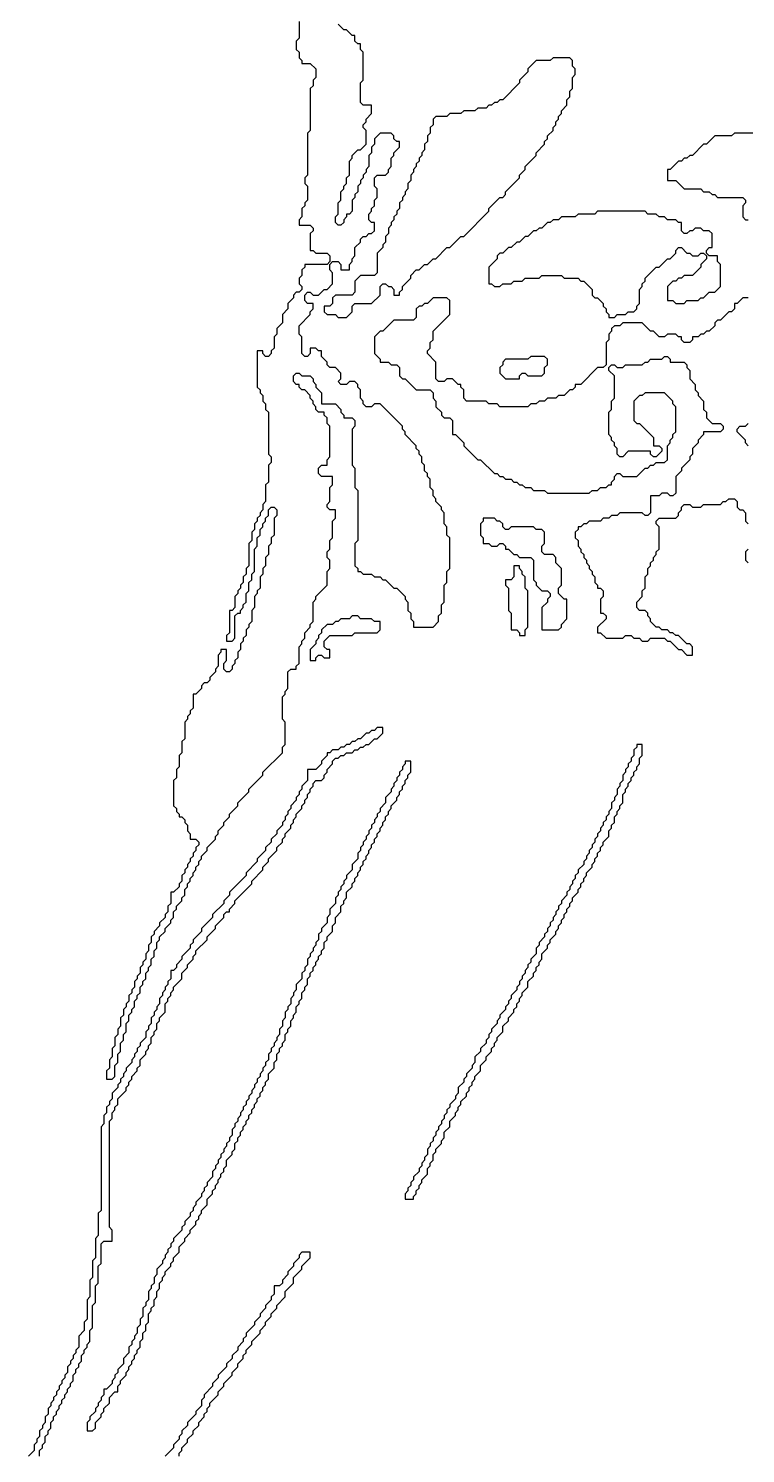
# Model space of a CAD drawing. Header units: metres. Extents: x 0 to 100, y 0 to 128.
# Drawn here: x 37.88 to 44.3, y 54.67 to 67.44 of the extents above; entities that cross this region are included whole.
import ezdxf

# ---------------------------------------------------------------- set-up
doc = ezdxf.new("R2010")
doc.units = ezdxf.units.M

msp = doc.modelspace()

# ---------------------------------------------------------------- linework, layer by layer
for points in [[(40.3, 67.5), (40.3, 67.35), (40.275, 67.325), (40.275, 67.25), (40.3, 67.225), (40.3, 67.175), (40.325, 67.15), (40.325, 67.125), (40.4, 67.125), (40.45, 67.075), (40.45, 67), (40.425, 66.975), (40.425, 66.925), (40.4, 66.9), (40.4, 66.525), (40.375, 66.5), (40.375, 66.125), (40.35, 66.1), (40.35, 66.05), (40.375, 66.025), (40.375, 65.9), (40.35, 65.875), (40.35, 65.85), (40.325, 65.825), (40.325, 65.75), (40.3, 65.725), (40.3, 65.675), (40.4, 65.675), (40.425, 65.65), (40.425, 65.625), (40.4, 65.6), (40.4, 65.45), (40.425, 65.45), (40.45, 65.425), (40.55, 65.425), (40.575, 65.4), (40.575, 65.35), (40.55, 65.325), (40.35, 65.325), (40.35, 65.3), (40.325, 65.275), (40.325, 65.225), (40.3, 65.2), (40.3, 65.15), (40.325, 65.125), (40.325, 65.1), (40.3, 65.075), (40.275, 65.075), (40.25, 65.05), (40.25, 65.025), (40.2, 64.975), (40.2, 64.925), (40.15, 64.875), (40.15, 64.8), (40.1, 64.75), (40.1, 64.7), (40.075, 64.675), (40.075, 64.575), (40.05, 64.55), (40.05, 64.525), (40.025, 64.5), (40, 64.5), (39.975, 64.525), (39.975, 64.55), (39.925, 64.55), (39.925, 64.225), (39.95, 64.2), (39.95, 64.175), (39.975, 64.15), (39.975, 64.1), (40, 64.075), (40, 64.025), (40.025, 64), (40.025, 63.625), (40.05, 63.6), (40.05, 63.55), (40.025, 63.525), (40.025, 63.375), (40, 63.35), (40, 63.2), (39.975, 63.175), (39.975, 63.125), (39.95, 63.1), (39.95, 63.075), (39.925, 63.05), (39.925, 63.025), (39.9, 63), (39.9, 62.95), (39.875, 62.925), (39.875, 62.85), (39.85, 62.825), (39.85, 62.625), (39.825, 62.6), (39.825, 62.55), (39.8, 62.525), (39.8, 62.475), (39.775, 62.45), (39.775, 62.425), (39.75, 62.4), (39.75, 62.375), (39.725, 62.35), (39.725, 62.25), (39.7, 62.225), (39.675, 62.225), (39.675, 62.025), (39.65, 62), (39.65, 61.95), (39.7, 61.95), (39.725, 61.975), (39.725, 62.175), (39.75, 62.2), (39.775, 62.2), (39.775, 62.225), (39.8, 62.25), (39.8, 62.275), (39.825, 62.3), (39.825, 62.375), (39.85, 62.4), (39.85, 62.475), (39.875, 62.5), (39.875, 62.55), (39.9, 62.575), (39.9, 62.775), (39.925, 62.8), (39.925, 62.875), (39.95, 62.9), (39.95, 62.95), (39.975, 62.975), (39.975, 63), (40, 63.025), (40, 63.05), (40.025, 63.075), (40.025, 63.125), (40.05, 63.15), (40.075, 63.15), (40.1, 63.125), (40.1, 63.075), (40.075, 63.05), (40.075, 62.9), (40.05, 62.875), (40.05, 62.825), (40.025, 62.8), (40.025, 62.725), (40, 62.7), (40, 62.625), (39.975, 62.6), (39.975, 62.55), (39.95, 62.525), (39.95, 62.425), (39.925, 62.4), (39.925, 62.375), (39.9, 62.35), (39.9, 62.25), (39.875, 62.225), (39.875, 62.125), (39.85, 62.1), (39.85, 62.075), (39.825, 62.05), (39.825, 62), (39.8, 61.975), (39.8, 61.95), (39.775, 61.925), (39.775, 61.875), (39.75, 61.85), (39.75, 61.8), (39.725, 61.775), (39.725, 61.75), (39.7, 61.725), (39.7, 61.7), (39.675, 61.675), (39.65, 61.675), (39.625, 61.7), (39.625, 61.75), (39.65, 61.775), (39.65, 61.875), (39.6, 61.875), (39.6, 61.85), (39.575, 61.825), (39.575, 61.725), (39.55, 61.7), (39.55, 61.675), (39.5, 61.625), (39.5, 61.6), (39.475, 61.575), (39.45, 61.575), (39.425, 61.55), (39.425, 61.525), (39.375, 61.475), (39.35, 61.475), (39.35, 61.35), (39.325, 61.325), (39.325, 61.3), (39.3, 61.275), (39.3, 61.25), (39.275, 61.225), (39.275, 61.075), (39.25, 61.05), (39.25, 60.95), (39.225, 60.925), (39.225, 60.825), (39.2, 60.8), (39.2, 60.725), (39.175, 60.7), (39.175, 60.475), (39.2, 60.45), (39.2, 60.425), (39.225, 60.4), (39.225, 60.375), (39.25, 60.375), (39.275, 60.35), (39.275, 60.325), (39.3, 60.3), (39.3, 60.25), (39.325, 60.225), (39.325, 60.175), (39.375, 60.175), (39.4, 60.15), (39.4, 60.125), (39.375, 60.1), (39.375, 60.075), (39.35, 60.05), (39.35, 60.025), (39.325, 60), (39.325, 59.975), (39.3, 59.95), (39.3, 59.925), (39.275, 59.9), (39.275, 59.875), (39.25, 59.85), (39.25, 59.8), (39.225, 59.775), (39.225, 59.75), (39.175, 59.7), (39.15, 59.7), (39.15, 59.6), (39.125, 59.575), (39.125, 59.525), (39.1, 59.5), (39.1, 59.475), (39.05, 59.425), (39.05, 59.4), (39, 59.35), (39, 59.325), (38.975, 59.3), (38.975, 59.25), (38.95, 59.225), (38.95, 59.175), (38.925, 59.15), (38.925, 59.1), (38.9, 59.075), (38.9, 59.05), (38.875, 59.025), (38.875, 58.975), (38.85, 58.95), (38.85, 58.925), (38.825, 58.9), (38.825, 58.85), (38.8, 58.825), (38.8, 58.8), (38.775, 58.775), (38.775, 58.725), (38.75, 58.7), (38.75, 58.675), (38.725, 58.65), (38.725, 58.6), (38.7, 58.575), (38.7, 58.5), (38.675, 58.475), (38.675, 58.425), (38.65, 58.4), (38.65, 58.325), (38.625, 58.3), (38.625, 58.225), (38.6, 58.2), (38.6, 58.125), (38.575, 58.1), (38.575, 58.025), (38.625, 58.025), (38.65, 58.05), (38.65, 58.15), (38.675, 58.175), (38.675, 58.25), (38.7, 58.275), (38.7, 58.35), (38.725, 58.375), (38.725, 58.425), (38.75, 58.45), (38.75, 58.525), (38.775, 58.55), (38.775, 58.6), (38.8, 58.625), (38.8, 58.65), (38.825, 58.675), (38.825, 58.725), (38.85, 58.75), (38.85, 58.775), (38.875, 58.8), (38.875, 58.85), (38.9, 58.875), (38.9, 58.9), (38.925, 58.925), (38.925, 58.975), (38.95, 59), (38.95, 59.025), (38.975, 59.05), (38.975, 59.1), (39, 59.125), (39, 59.175), (39.025, 59.2), (39.025, 59.25), (39.05, 59.275), (39.05, 59.3), (39.1, 59.35), (39.1, 59.375), (39.15, 59.425), (39.15, 59.45), (39.175, 59.475), (39.175, 59.525), (39.2, 59.55), (39.2, 59.575), (39.25, 59.625), (39.25, 59.65), (39.275, 59.675), (39.275, 59.725), (39.3, 59.75), (39.3, 59.775), (39.325, 59.8), (39.325, 59.825), (39.35, 59.85), (39.35, 59.875), (39.375, 59.9), (39.375, 59.925), (39.4, 59.95), (39.4, 59.975), (39.425, 60), (39.425, 60.025), (39.475, 60.075), (39.475, 60.1), (39.55, 60.175), (39.55, 60.2), (39.575, 60.225), (39.575, 60.25), (39.625, 60.3), (39.625, 60.325), (39.675, 60.375), (39.675, 60.4), (39.75, 60.475), (39.75, 60.5), (39.85, 60.6), (39.85, 60.625), (39.975, 60.75), (39.975, 60.775), (40.15, 60.95), (40.15, 61), (40.175, 61.025), (40.175, 61.225), (40.15, 61.25), (40.15, 61.45), (40.175, 61.475), (40.175, 61.5), (40.2, 61.525), (40.2, 61.675), (40.225, 61.7), (40.275, 61.7), (40.275, 61.725), (40.3, 61.75), (40.3, 61.9), (40.325, 61.925), (40.325, 61.95), (40.35, 61.975), (40.35, 62.025), (40.4, 62.075), (40.4, 62.1), (40.425, 62.125), (40.425, 62.3), (40.45, 62.325), (40.45, 62.35), (40.55, 62.45), (40.55, 62.575), (40.575, 62.6), (40.575, 62.675), (40.55, 62.7), (40.55, 62.75), (40.575, 62.775), (40.575, 62.85), (40.6, 62.875), (40.6, 63.025), (40.625, 63.05), (40.625, 63.125), (40.575, 63.125), (40.55, 63.15), (40.55, 63.175), (40.575, 63.2), (40.575, 63.325), (40.6, 63.35), (40.6, 63.425), (40.5, 63.425), (40.475, 63.45), (40.475, 63.5), (40.5, 63.525), (40.55, 63.525), (40.55, 63.575), (40.575, 63.6), (40.575, 63.875), (40.55, 63.9), (40.55, 63.95), (40.525, 63.975), (40.525, 64), (40.475, 64), (40.45, 64.025), (40.45, 64.05), (40.425, 64.075), (40.425, 64.1), (40.4, 64.125), (40.4, 64.15), (40.35, 64.2), (40.325, 64.2), (40.3, 64.225), (40.3, 64.25), (40.275, 64.25), (40.25, 64.275), (40.25, 64.325), (40.275, 64.35), (40.3, 64.35), (40.325, 64.325), (40.4, 64.325), (40.425, 64.3), (40.425, 64.275), (40.45, 64.25), (40.45, 64.225), (40.5, 64.175), (40.5, 64.075), (40.625, 64.075), (40.675, 64.025), (40.675, 64), (40.7, 63.975), (40.7, 63.95), (40.775, 63.95), (40.8, 63.925), (40.8, 63.875), (40.775, 63.85), (40.775, 63.525), (40.8, 63.5), (40.8, 63.325), (40.825, 63.3), (40.825, 62.85), (40.8, 62.825), (40.8, 62.625), (40.825, 62.6), (40.825, 62.575), (40.85, 62.575), (40.875, 62.55), (40.95, 62.55), (40.975, 62.525), (41.025, 62.525), (41.05, 62.5), (41.075, 62.5), (41.15, 62.425), (41.175, 62.425), (41.25, 62.35), (41.25, 62.325), (41.275, 62.3), (41.275, 62.225), (41.3, 62.2), (41.3, 62.15), (41.325, 62.125), (41.325, 62.075), (41.5, 62.075), (41.55, 62.125), (41.55, 62.175), (41.575, 62.2), (41.575, 62.275), (41.6, 62.3), (41.6, 62.45), (41.625, 62.475), (41.625, 62.575), (41.65, 62.6), (41.65, 62.875), (41.625, 62.9), (41.625, 62.975), (41.6, 63), (41.6, 63.1), (41.575, 63.125), (41.575, 63.15), (41.525, 63.2), (41.525, 63.225), (41.5, 63.25), (41.5, 63.3), (41.475, 63.325), (41.475, 63.4), (41.45, 63.425), (41.45, 63.45), (41.425, 63.475), (41.425, 63.525), (41.4, 63.55), (41.4, 63.6), (41.375, 63.625), (41.375, 63.65), (41.35, 63.675), (41.35, 63.7), (41.25, 63.8), (41.25, 63.825), (41.225, 63.85), (41.225, 63.875), (41.025, 64.075), (40.975, 64.075), (40.95, 64.05), (40.9, 64.05), (40.875, 64.075), (40.875, 64.1), (40.85, 64.125), (40.85, 64.2), (40.825, 64.225), (40.825, 64.25), (40.8, 64.275), (40.75, 64.275), (40.725, 64.25), (40.675, 64.25), (40.65, 64.275), (40.675, 64.3), (40.675, 64.35), (40.625, 64.4), (40.575, 64.4), (40.55, 64.425), (40.55, 64.45), (40.5, 64.5), (40.5, 64.55), (40.475, 64.55), (40.45, 64.575), (40.4, 64.575), (40.4, 64.525), (40.375, 64.5), (40.35, 64.5), (40.325, 64.525), (40.325, 64.675), (40.3, 64.7), (40.3, 64.775), (40.4, 64.875), (40.4, 64.9), (40.425, 64.925), (40.425, 64.975), (40.375, 64.975), (40.35, 65), (40.35, 65.05), (40.375, 65.075), (40.4, 65.075), (40.425, 65.05), (40.475, 65.05), (40.525, 65.1), (40.55, 65.1), (40.6, 65.15), (40.6, 65.25), (40.575, 65.275), (40.575, 65.325), (40.6, 65.35), (40.65, 65.35), (40.675, 65.325), (40.675, 65.275), (40.75, 65.275), (40.75, 65.325), (40.775, 65.35), (40.775, 65.375), (40.8, 65.4), (40.8, 65.475), (40.85, 65.525), (40.85, 65.55), (40.875, 65.575), (40.9, 65.575), (40.925, 65.6), (40.95, 65.6), (40.975, 65.625), (40.975, 65.7), (40.95, 65.7), (40.925, 65.725), (40.925, 65.775), (40.95, 65.8), (40.95, 65.825), (40.975, 65.85), (40.975, 65.9), (41, 65.925), (41, 66), (40.975, 66.025), (40.975, 66.1), (41, 66.125), (41.075, 66.125), (41.1, 66.15), (41.1, 66.175), (41.125, 66.2), (41.125, 66.275), (41.15, 66.3), (41.15, 66.325), (41.2, 66.375), (41.2, 66.425), (41.175, 66.425), (41.15, 66.45), (41.15, 66.475), (41.125, 66.5), (41.025, 66.5), (40.975, 66.45), (40.975, 66.4), (40.95, 66.375), (40.95, 66.325), (40.925, 66.3), (40.925, 66.2), (40.9, 66.175), (40.9, 66.15), (40.875, 66.125), (40.875, 66.1), (40.85, 66.075), (40.85, 66.05), (40.825, 66.025), (40.825, 65.975), (40.8, 65.95), (40.8, 65.925), (40.775, 65.9), (40.775, 65.8), (40.75, 65.775), (40.725, 65.775), (40.725, 65.75), (40.7, 65.725), (40.7, 65.7), (40.675, 65.675), (40.65, 65.675), (40.625, 65.7), (40.625, 65.75), (40.65, 65.775), (40.65, 65.875), (40.675, 65.9), (40.675, 65.975), (40.7, 66), (40.7, 66.025), (40.725, 66.05), (40.725, 66.1), (40.75, 66.125), (40.75, 66.25), (40.775, 66.275), (40.775, 66.3), (40.825, 66.35), (40.85, 66.35), (40.9, 66.4), (40.9, 66.525), (40.875, 66.55), (40.875, 66.575), (40.9, 66.6), (40.9, 66.625), (40.95, 66.675), (40.95, 66.75), (40.875, 66.75), (40.85, 66.775), (40.85, 66.95), (40.875, 66.975), (40.875, 67.225), (40.85, 67.25), (40.85, 67.3), (40.825, 67.3), (40.8, 67.325), (40.8, 67.375), (40.775, 67.375), (40.725, 67.425), (40.7, 67.425), (40.65, 67.475)], [(44.375, 66.5), (44.2, 66.5), (44.175, 66.475), (44.025, 66.475), (43.95, 66.4), (43.925, 66.4), (43.825, 66.3), (43.8, 66.3), (43.775, 66.275), (43.75, 66.275), (43.725, 66.25), (43.7, 66.25), (43.625, 66.175), (43.6, 66.175), (43.6, 66.075), (43.675, 66.075), (43.75, 66), (43.9, 66), (43.925, 65.975), (43.975, 65.975), (44, 65.95), (44.025, 65.95), (44.05, 65.925), (44.275, 65.925), (44.3, 65.9), (44.3, 65.875), (44.275, 65.85), (44.275, 65.75), (44.3, 65.725), (44.325, 65.725)], [(44.325, 65.025), (44.275, 65.025), (44.225, 64.975), (44.2, 64.975), (44.2, 64.925), (44.175, 64.9), (44.15, 64.9), (44.075, 64.825), (44.05, 64.825), (44.025, 64.8), (44.025, 64.775), (43.975, 64.725), (43.95, 64.725), (43.925, 64.7), (43.9, 64.7), (43.875, 64.675), (43.825, 64.675), (43.825, 64.65), (43.8, 64.625), (43.75, 64.625), (43.725, 64.65), (43.725, 64.675), (43.7, 64.675), (43.675, 64.7), (43.6, 64.7), (43.575, 64.675), (43.525, 64.675), (43.475, 64.725), (43.45, 64.725), (43.375, 64.8), (43.2, 64.8), (43.175, 64.775), (43.125, 64.775), (43.1, 64.75), (43.1, 64.725), (43.075, 64.7), (43.075, 64.65), (43.05, 64.625), (43.05, 64.425), (43.025, 64.4), (42.975, 64.4), (42.825, 64.25), (42.775, 64.25), (42.775, 64.225), (42.75, 64.2), (42.725, 64.2), (42.675, 64.15), (42.625, 64.15), (42.6, 64.125), (42.525, 64.125), (42.5, 64.1), (42.45, 64.1), (42.425, 64.075), (42.375, 64.075), (42.35, 64.05), (42.1, 64.05), (42.075, 64.075), (42, 64.075), (41.975, 64.1), (41.8, 64.1), (41.775, 64.125), (41.775, 64.2), (41.75, 64.225), (41.75, 64.25), (41.725, 64.25), (41.675, 64.3), (41.625, 64.3), (41.6, 64.275), (41.55, 64.275), (41.525, 64.3), (41.525, 64.45), (41.45, 64.525), (41.45, 64.55), (41.475, 64.575), (41.475, 64.625), (41.5, 64.65), (41.5, 64.725), (41.65, 64.875), (41.65, 65), (41.625, 65.025), (41.5, 65.025), (41.45, 64.975), (41.425, 64.975), (41.4, 64.95), (41.375, 64.95), (41.35, 64.925), (41.35, 64.85), (41.325, 64.825), (41.15, 64.825), (41.05, 64.725), (41.025, 64.725), (40.975, 64.675), (40.975, 64.525), (41.025, 64.475), (41.025, 64.45), (41.1, 64.45), (41.125, 64.425), (41.175, 64.425), (41.2, 64.4), (41.2, 64.325), (41.225, 64.3), (41.25, 64.3), (41.35, 64.2), (41.475, 64.2), (41.5, 64.175), (41.5, 64.125), (41.525, 64.1), (41.525, 64.05), (41.575, 64), (41.575, 63.975), (41.6, 63.95), (41.65, 63.95), (41.675, 63.925), (41.675, 63.8), (41.7, 63.8), (41.775, 63.725), (41.775, 63.7), (41.9, 63.575), (41.925, 63.575), (42.05, 63.45), (42.075, 63.45), (42.1, 63.425), (42.125, 63.425), (42.15, 63.4), (42.2, 63.4), (42.225, 63.375), (42.25, 63.375), (42.275, 63.35), (42.3, 63.35), (42.325, 63.325), (42.375, 63.325), (42.4, 63.3), (42.5, 63.3), (42.525, 63.275), (42.9, 63.275), (42.925, 63.3), (42.975, 63.3), (43, 63.325), (43.05, 63.325), (43.075, 63.35), (43.1, 63.35), (43.1, 63.375), (43.125, 63.4), (43.125, 63.425), (43.15, 63.45), (43.175, 63.45), (43.2, 63.425), (43.325, 63.425), (43.4, 63.5), (43.425, 63.5), (43.45, 63.525), (43.475, 63.525), (43.5, 63.55), (43.575, 63.55), (43.6, 63.575), (43.6, 63.7), (43.625, 63.725), (43.625, 63.75), (43.65, 63.775), (43.65, 63.8), (43.675, 63.825), (43.675, 64.05), (43.65, 64.075), (43.65, 64.1), (43.575, 64.175), (43.4, 64.175), (43.375, 64.15), (43.35, 64.15), (43.3, 64.1), (43.3, 63.925), (43.325, 63.9), (43.35, 63.9), (43.475, 63.775), (43.475, 63.7), (43.525, 63.7), (43.55, 63.675), (43.55, 63.65), (43.5, 63.6), (43.475, 63.6), (43.45, 63.625), (43.45, 63.65), (43.25, 63.65), (43.2, 63.6), (43.175, 63.6), (43.15, 63.625), (43.15, 63.675), (43.125, 63.7), (43.125, 63.725), (43.1, 63.75), (43.1, 63.775), (43.075, 63.8), (43.075, 64), (43.1, 64.025), (43.1, 64.1), (43.125, 64.125), (43.125, 64.325), (43.075, 64.375), (43.075, 64.4), (43.1, 64.425), (43.125, 64.425), (43.15, 64.4), (43.2, 64.4), (43.225, 64.425), (43.375, 64.425), (43.4, 64.45), (43.425, 64.45), (43.45, 64.475), (43.55, 64.475), (43.575, 64.5), (43.6, 64.5), (43.625, 64.475), (43.625, 64.45), (43.75, 64.45), (43.775, 64.425), (43.775, 64.4), (43.8, 64.375), (43.8, 64.3), (43.85, 64.25), (43.85, 64.2), (43.875, 64.175), (43.875, 64.15), (43.925, 64.1), (43.925, 64.025), (43.95, 64), (43.95, 63.95), (44, 63.9), (44.075, 63.9), (44.1, 63.875), (44.1, 63.85), (44.075, 63.825), (43.925, 63.825), (43.925, 63.8), (43.875, 63.75), (43.875, 63.725), (43.825, 63.675), (43.825, 63.625), (43.8, 63.6), (43.8, 63.575), (43.725, 63.5), (43.725, 63.475), (43.675, 63.425), (43.675, 63.275), (43.65, 63.25), (43.625, 63.25), (43.6, 63.275), (43.55, 63.275), (43.525, 63.25), (43.45, 63.25), (43.45, 63.1), (43.425, 63.075), (43.4, 63.075), (43.375, 63.1), (43.175, 63.1), (43.15, 63.075), (43.1, 63.075), (43.075, 63.05), (43.025, 63.05), (43, 63.025), (42.9, 63.025), (42.875, 63), (42.85, 63), (42.825, 62.975), (42.8, 62.975), (42.8, 62.95), (42.775, 62.925), (42.775, 62.875), (42.8, 62.85), (42.8, 62.8), (42.825, 62.775), (42.825, 62.75), (42.85, 62.725), (42.85, 62.7), (42.875, 62.675), (42.875, 62.65), (42.9, 62.625), (42.9, 62.6), (42.925, 62.575), (42.925, 62.55), (42.95, 62.525), (42.95, 62.475), (42.975, 62.45), (42.975, 62.425), (43, 62.425), (43.025, 62.4), (43.025, 62.35), (43, 62.325), (43, 62.2), (43.025, 62.2), (43.05, 62.175), (43.05, 62.15), (42.975, 62.075), (42.975, 62.025), (43, 62.025), (43.05, 61.975), (43.2, 61.975), (43.225, 62), (43.275, 62), (43.3, 61.975), (43.35, 61.975), (43.375, 61.95), (43.425, 61.95), (43.45, 61.975), (43.575, 61.975), (43.6, 61.95), (43.625, 61.95), (43.7, 61.875), (43.725, 61.875), (43.775, 61.825), (43.825, 61.825), (43.825, 61.9), (43.8, 61.925), (43.775, 61.925), (43.7, 62), (43.675, 62), (43.65, 62.025), (43.625, 62.025), (43.6, 62.05), (43.55, 62.05), (43.525, 62.075), (43.5, 62.075), (43.45, 62.125), (43.45, 62.15), (43.425, 62.175), (43.425, 62.2), (43.4, 62.225), (43.35, 62.225), (43.325, 62.25), (43.325, 62.3), (43.375, 62.35), (43.375, 62.4), (43.4, 62.425), (43.4, 62.525), (43.425, 62.55), (43.425, 62.6), (43.45, 62.625), (43.45, 62.65), (43.475, 62.675), (43.475, 62.7), (43.5, 62.725), (43.5, 62.75), (43.525, 62.775), (43.525, 62.975), (43.5, 63), (43.5, 63.025), (43.525, 63.05), (43.675, 63.05), (43.7, 63.075), (43.7, 63.1), (43.725, 63.125), (43.725, 63.15), (43.75, 63.175), (43.8, 63.175), (43.825, 63.15), (43.9, 63.15), (43.925, 63.175), (44.075, 63.175), (44.1, 63.2), (44.125, 63.2), (44.15, 63.225), (44.2, 63.225), (44.225, 63.2), (44.225, 63.15), (44.25, 63.125), (44.275, 63.125), (44.3, 63.1), (44.3, 63.025), (44.325, 63)], [(44.325, 63.7), (44.3, 63.725), (44.3, 63.75), (44.225, 63.825), (44.225, 63.85), (44.25, 63.875), (44.3, 63.875), (44.325, 63.9)], [(44.325, 62.775), (44.3, 62.75), (44.3, 62.675), (44.325, 62.65)], [(37.975, 54.65), (37.975, 54.7), (38, 54.725), (38, 54.75), (38.025, 54.775), (38.025, 54.825), (38.05, 54.85), (38.05, 54.875), (38.075, 54.9), (38.075, 54.95), (38.1, 54.975), (38.1, 55), (38.125, 55.025), (38.125, 55.05), (38.15, 55.075), (38.15, 55.1), (38.175, 55.125), (38.175, 55.15), (38.2, 55.175), (38.2, 55.2), (38.225, 55.225), (38.225, 55.25), (38.25, 55.275), (38.25, 55.3), (38.275, 55.325), (38.275, 55.375), (38.3, 55.4), (38.3, 55.425), (38.325, 55.45), (38.325, 55.475), (38.35, 55.5), (38.35, 55.55), (38.375, 55.575), (38.375, 55.6), (38.4, 55.625), (38.4, 55.65), (38.425, 55.675), (38.425, 55.775), (38.45, 55.8), (38.45, 56), (38.475, 56.025), (38.475, 56.175), (38.5, 56.2), (38.5, 56.35), (38.525, 56.375), (38.525, 56.55), (38.55, 56.575), (38.625, 56.575), (38.625, 56.675), (38.6, 56.7), (38.6, 57.65), (38.625, 57.675), (38.625, 57.725), (38.65, 57.75), (38.65, 57.775), (38.675, 57.8), (38.675, 57.85), (38.75, 57.925), (38.75, 57.95), (38.775, 57.975), (38.775, 58), (38.8, 58.025), (38.8, 58.05), (38.85, 58.1), (38.85, 58.125), (38.875, 58.15), (38.875, 58.2), (38.925, 58.25), (38.925, 58.275), (38.95, 58.3), (38.95, 58.325), (38.975, 58.35), (38.975, 58.4), (39, 58.425), (39, 58.45), (39.025, 58.475), (39.025, 58.525), (39.05, 58.55), (39.05, 58.575), (39.1, 58.625), (39.1, 58.7), (39.125, 58.725), (39.125, 58.75), (39.15, 58.775), (39.15, 58.8), (39.175, 58.825), (39.175, 58.85), (39.25, 58.925), (39.25, 58.975), (39.3, 59.025), (39.3, 59.05), (39.35, 59.1), (39.35, 59.125), (39.375, 59.15), (39.375, 59.175), (39.475, 59.275), (39.475, 59.3), (39.55, 59.375), (39.55, 59.4), (39.625, 59.475), (39.625, 59.5), (39.65, 59.525), (39.675, 59.525), (39.675, 59.55), (39.725, 59.6), (39.725, 59.625), (39.875, 59.775), (39.875, 59.8), (39.975, 59.9), (39.975, 59.925), (40.025, 59.975), (40.025, 60), (40.1, 60.075), (40.1, 60.1), (40.15, 60.15), (40.15, 60.175), (40.175, 60.2), (40.175, 60.225), (40.225, 60.275), (40.225, 60.3), (40.25, 60.325), (40.25, 60.35), (40.275, 60.375), (40.275, 60.4), (40.325, 60.45), (40.325, 60.475), (40.35, 60.5), (40.35, 60.525), (40.375, 60.55), (40.375, 60.575), (40.4, 60.6), (40.4, 60.625), (40.425, 60.65), (40.425, 60.675), (40.45, 60.7), (40.5, 60.7), (40.525, 60.725), (40.525, 60.75), (40.55, 60.775), (40.55, 60.8), (40.6, 60.85), (40.6, 60.875), (40.625, 60.9), (40.65, 60.9), (40.675, 60.925), (40.7, 60.925), (40.725, 60.95), (40.775, 60.95), (40.8, 60.975), (40.825, 60.975), (40.85, 61), (40.875, 61), (40.9, 61.025), (40.925, 61.025), (40.975, 61.075), (41, 61.075), (41.05, 61.125), (41.05, 61.175), (41, 61.175), (40.975, 61.15), (40.95, 61.15), (40.925, 61.125), (40.9, 61.125), (40.85, 61.075), (40.825, 61.075), (40.8, 61.05), (40.775, 61.05), (40.75, 61.025), (40.725, 61.025), (40.7, 61), (40.675, 61), (40.65, 60.975), (40.6, 60.975), (40.575, 60.95), (40.55, 60.95), (40.55, 60.925), (40.5, 60.875), (40.5, 60.85), (40.45, 60.8), (40.375, 60.8), (40.375, 60.7), (40.325, 60.65), (40.325, 60.625), (40.3, 60.6), (40.3, 60.575), (40.275, 60.55), (40.275, 60.525), (40.225, 60.475), (40.225, 60.45), (40.2, 60.425), (40.2, 60.4), (40.175, 60.375), (40.175, 60.35), (40.15, 60.325), (40.15, 60.3), (40.1, 60.25), (40.1, 60.225), (40.05, 60.175), (40.05, 60.15), (40, 60.1), (40, 60.075), (39.925, 60), (39.925, 59.975), (39.825, 59.875), (39.825, 59.85), (39.675, 59.7), (39.675, 59.675), (39.625, 59.625), (39.625, 59.6), (39.525, 59.5), (39.525, 59.475), (39.425, 59.375), (39.425, 59.35), (39.35, 59.275), (39.35, 59.25), (39.325, 59.225), (39.325, 59.2), (39.25, 59.125), (39.25, 59.1), (39.2, 59.05), (39.2, 59.025), (39.175, 59), (39.15, 59), (39.15, 58.925), (39.125, 58.9), (39.125, 58.875), (39.1, 58.85), (39.1, 58.825), (39.075, 58.8), (39.075, 58.775), (39.05, 58.75), (39.05, 58.7), (39.025, 58.675), (39.025, 58.65), (39, 58.625), (39, 58.6), (38.975, 58.575), (38.975, 58.525), (38.95, 58.5), (38.95, 58.475), (38.925, 58.45), (38.925, 58.4), (38.875, 58.35), (38.875, 58.325), (38.85, 58.3), (38.85, 58.275), (38.825, 58.25), (38.825, 58.225), (38.8, 58.2), (38.8, 58.175), (38.75, 58.125), (38.75, 58.1), (38.725, 58.075), (38.725, 58.05), (38.7, 58.025), (38.7, 58), (38.675, 57.975), (38.675, 57.95), (38.625, 57.9), (38.625, 57.85), (38.6, 57.825), (38.6, 57.8), (38.575, 57.775), (38.575, 57.725), (38.55, 57.7), (38.55, 57.625), (38.525, 57.6), (38.525, 56.85), (38.5, 56.825), (38.5, 56.625), (38.475, 56.6), (38.475, 56.425), (38.45, 56.4), (38.45, 56.25), (38.425, 56.225), (38.425, 56.075), (38.4, 56.05), (38.4, 55.875), (38.375, 55.85), (38.375, 55.775), (38.325, 55.725), (38.325, 55.625), (38.3, 55.6), (38.3, 55.575), (38.275, 55.55), (38.275, 55.525), (38.25, 55.5), (38.25, 55.475), (38.225, 55.45), (38.225, 55.4), (38.2, 55.375), (38.2, 55.35), (38.175, 55.325), (38.175, 55.3), (38.15, 55.275), (38.15, 55.25), (38.125, 55.225), (38.125, 55.2), (38.1, 55.175), (38.1, 55.15), (38.075, 55.125), (38.075, 55.1), (38.05, 55.075), (38.05, 55.025), (38.025, 55), (38.025, 54.95), (38, 54.925), (38, 54.9), (37.975, 54.875), (37.975, 54.825), (37.95, 54.8), (37.95, 54.775), (37.925, 54.75), (37.925, 54.7), (37.875, 54.65)], [(39.225, 54.65), (39.225, 54.675), (39.25, 54.7), (39.25, 54.725), (39.3, 54.775), (39.3, 54.8), (39.35, 54.85), (39.35, 54.875), (39.4, 54.925), (39.4, 54.95), (39.45, 55), (39.45, 55.025), (39.475, 55.05), (39.475, 55.075), (39.5, 55.1), (39.5, 55.125), (39.575, 55.2), (39.575, 55.225), (39.625, 55.275), (39.625, 55.3), (39.7, 55.375), (39.7, 55.4), (39.75, 55.45), (39.75, 55.475), (39.8, 55.525), (39.8, 55.55), (39.825, 55.575), (39.825, 55.6), (39.875, 55.65), (39.875, 55.675), (39.95, 55.75), (39.95, 55.775), (40, 55.825), (40, 55.85), (40.05, 55.9), (40.05, 55.925), (40.1, 55.975), (40.1, 56), (40.175, 56.075), (40.175, 56.125), (40.25, 56.2), (40.25, 56.25), (40.325, 56.325), (40.325, 56.35), (40.4, 56.425), (40.4, 56.475), (40.325, 56.475), (40.3, 56.45), (40.3, 56.425), (40.25, 56.375), (40.25, 56.35), (40.2, 56.3), (40.2, 56.275), (40.15, 56.225), (40.15, 56.2), (40.125, 56.175), (40.075, 56.175), (40.075, 56.1), (40.05, 56.075), (40.05, 56.05), (40, 56), (40, 55.975), (39.95, 55.925), (39.95, 55.9), (39.9, 55.85), (39.9, 55.825), (39.825, 55.75), (39.825, 55.725), (39.8, 55.7), (39.8, 55.675), (39.75, 55.625), (39.75, 55.6), (39.7, 55.55), (39.7, 55.525), (39.65, 55.475), (39.65, 55.45), (39.575, 55.375), (39.575, 55.35), (39.525, 55.3), (39.525, 55.275), (39.45, 55.2), (39.45, 55.175), (39.425, 55.15), (39.425, 55.1), (39.375, 55.05), (39.375, 55.025), (39.3, 54.95), (39.3, 54.925), (39.25, 54.875), (39.25, 54.85), (39.225, 54.825), (39.225, 54.8), (39.175, 54.75), (39.175, 54.725), (39.1, 54.65)]]:
    msp.add_lwpolyline(points)
for points in [[(42.575, 67.175), (42.55, 67.15), (42.425, 67.15), (42.35, 67.075), (42.35, 67.05), (42.275, 66.975), (42.275, 66.95), (42.125, 66.8), (42.1, 66.8), (42.075, 66.775), (42.05, 66.775), (42.025, 66.75), (42, 66.75), (41.975, 66.725), (41.9, 66.725), (41.875, 66.7), (41.775, 66.7), (41.75, 66.675), (41.65, 66.675), (41.625, 66.65), (41.525, 66.65), (41.5, 66.625), (41.5, 66.575), (41.475, 66.55), (41.475, 66.5), (41.45, 66.475), (41.45, 66.425), (41.425, 66.4), (41.425, 66.35), (41.4, 66.325), (41.4, 66.3), (41.375, 66.275), (41.375, 66.25), (41.35, 66.225), (41.35, 66.2), (41.325, 66.175), (41.325, 66.15), (41.3, 66.125), (41.3, 66.075), (41.275, 66.05), (41.275, 66), (41.25, 65.975), (41.25, 65.95), (41.225, 65.925), (41.225, 65.9), (41.2, 65.875), (41.2, 65.825), (41.175, 65.8), (41.175, 65.775), (41.15, 65.75), (41.15, 65.725), (41.125, 65.7), (41.125, 65.675), (41.1, 65.65), (41.1, 65.6), (41.075, 65.575), (41.075, 65.525), (41.05, 65.5), (41.05, 65.475), (41, 65.425), (41, 65.25), (40.975, 65.225), (40.85, 65.225), (40.8, 65.175), (40.8, 65.075), (40.775, 65.05), (40.625, 65.05), (40.6, 65.025), (40.6, 64.975), (40.575, 64.95), (40.525, 64.95), (40.525, 64.9), (40.55, 64.875), (40.625, 64.875), (40.65, 64.85), (40.725, 64.85), (40.775, 64.9), (40.775, 64.95), (40.8, 64.975), (40.95, 64.975), (41.025, 65.05), (41.025, 65.125), (41.05, 65.15), (41.075, 65.15), (41.1, 65.125), (41.125, 65.125), (41.15, 65.1), (41.15, 65.05), (41.2, 65.05), (41.2, 65.075), (41.225, 65.1), (41.225, 65.125), (41.3, 65.2), (41.3, 65.225), (41.35, 65.275), (41.375, 65.275), (41.425, 65.325), (41.45, 65.325), (41.5, 65.375), (41.525, 65.375), (41.625, 65.475), (41.65, 65.475), (41.75, 65.575), (41.775, 65.575), (42, 65.8), (42, 65.825), (42.1, 65.925), (42.125, 65.925), (42.15, 65.95), (42.15, 65.975), (42.275, 66.1), (42.275, 66.125), (42.325, 66.175), (42.325, 66.2), (42.425, 66.3), (42.425, 66.325), (42.5, 66.4), (42.5, 66.425), (42.525, 66.45), (42.525, 66.475), (42.575, 66.525), (42.575, 66.55), (42.6, 66.575), (42.6, 66.6), (42.625, 66.625), (42.625, 66.65), (42.65, 66.675), (42.65, 66.7), (42.7, 66.75), (42.7, 66.8), (42.725, 66.825), (42.725, 66.875), (42.75, 66.9), (42.75, 67), (42.775, 67.025), (42.775, 67.075), (42.75, 67.1), (42.75, 67.15), (42.725, 67.175)], [(42.975, 65.8), (42.95, 65.775), (42.8, 65.775), (42.775, 65.75), (42.65, 65.75), (42.625, 65.725), (42.575, 65.725), (42.55, 65.7), (42.525, 65.7), (42.475, 65.65), (42.45, 65.65), (42.425, 65.625), (42.4, 65.625), (42.35, 65.575), (42.325, 65.575), (42.275, 65.525), (42.25, 65.525), (42.2, 65.475), (42.175, 65.475), (42.125, 65.425), (42.1, 65.425), (42.075, 65.4), (42.075, 65.375), (42, 65.3), (42, 65.15), (42.025, 65.15), (42.05, 65.125), (42.1, 65.125), (42.125, 65.15), (42.2, 65.15), (42.225, 65.175), (42.3, 65.175), (42.325, 65.2), (42.45, 65.2), (42.475, 65.225), (42.65, 65.225), (42.675, 65.2), (42.8, 65.2), (42.825, 65.175), (42.85, 65.175), (42.925, 65.1), (42.925, 65.05), (42.95, 65.025), (42.975, 65.025), (43.025, 64.975), (43.025, 64.95), (43.05, 64.925), (43.05, 64.9), (43.075, 64.875), (43.075, 64.85), (43.125, 64.85), (43.15, 64.875), (43.225, 64.875), (43.25, 64.9), (43.3, 64.9), (43.325, 64.925), (43.325, 64.95), (43.35, 64.975), (43.35, 65.1), (43.375, 65.125), (43.375, 65.15), (43.4, 65.175), (43.4, 65.2), (43.5, 65.3), (43.525, 65.3), (43.6, 65.375), (43.625, 65.375), (43.675, 65.425), (43.675, 65.45), (43.7, 65.475), (43.725, 65.475), (43.775, 65.425), (43.8, 65.425), (43.825, 65.4), (43.875, 65.4), (43.9, 65.425), (43.925, 65.425), (43.95, 65.4), (43.95, 65.375), (43.9, 65.325), (43.9, 65.3), (43.825, 65.225), (43.75, 65.225), (43.725, 65.2), (43.7, 65.2), (43.675, 65.175), (43.65, 65.175), (43.6, 65.125), (43.6, 65), (43.65, 65), (43.675, 64.975), (43.75, 64.975), (43.775, 65), (43.875, 65), (43.9, 65.025), (43.925, 65.025), (43.975, 65.075), (44.025, 65.075), (44.075, 65.125), (44.075, 65.325), (44.05, 65.35), (44.05, 65.4), (43.975, 65.4), (43.95, 65.425), (43.95, 65.45), (43.975, 65.475), (44, 65.475), (44, 65.6), (43.975, 65.625), (43.925, 65.625), (43.9, 65.65), (43.85, 65.65), (43.825, 65.625), (43.8, 65.625), (43.775, 65.6), (43.75, 65.6), (43.725, 65.625), (43.725, 65.7), (43.7, 65.7), (43.675, 65.725), (43.6, 65.725), (43.575, 65.75), (43.525, 65.75), (43.5, 65.775), (43.425, 65.775), (43.4, 65.8)], [(42.375, 64.5), (42.35, 64.475), (42.15, 64.475), (42.125, 64.45), (42.125, 64.425), (42.1, 64.4), (42.1, 64.35), (42.15, 64.3), (42.275, 64.3), (42.275, 64.325), (42.3, 64.35), (42.325, 64.35), (42.35, 64.325), (42.475, 64.325), (42.5, 64.35), (42.5, 64.4), (42.525, 64.425), (42.525, 64.475), (42.5, 64.5)], [(41.95, 63.05), (41.95, 63.025), (41.925, 63), (41.925, 62.9), (41.95, 62.875), (41.95, 62.825), (42, 62.825), (42.025, 62.8), (42.075, 62.8), (42.1, 62.825), (42.125, 62.825), (42.15, 62.8), (42.15, 62.775), (42.175, 62.775), (42.225, 62.725), (42.25, 62.725), (42.275, 62.7), (42.375, 62.7), (42.4, 62.675), (42.4, 62.5), (42.425, 62.475), (42.425, 62.45), (42.475, 62.4), (42.525, 62.4), (42.55, 62.375), (42.55, 62.35), (42.525, 62.325), (42.525, 62.3), (42.475, 62.25), (42.475, 62.05), (42.625, 62.05), (42.65, 62.075), (42.65, 62.1), (42.7, 62.15), (42.7, 62.325), (42.675, 62.325), (42.625, 62.375), (42.625, 62.425), (42.65, 62.45), (42.65, 62.6), (42.6, 62.65), (42.6, 62.7), (42.575, 62.725), (42.5, 62.725), (42.475, 62.75), (42.475, 62.8), (42.5, 62.825), (42.5, 62.925), (42.475, 62.95), (42.425, 62.95), (42.4, 62.975), (42.2, 62.975), (42.175, 62.95), (42.15, 62.95), (42.125, 62.975), (42.125, 63), (42.1, 63.025), (42.075, 63.025), (42.05, 63.05)], [(42.225, 62.625), (42.225, 62.525), (42.2, 62.5), (42.15, 62.5), (42.15, 62.45), (42.175, 62.425), (42.175, 62.225), (42.2, 62.2), (42.2, 62.05), (42.25, 62.05), (42.275, 62.025), (42.275, 62), (42.325, 62), (42.325, 62.05), (42.35, 62.075), (42.35, 62.4), (42.325, 62.425), (42.325, 62.525), (42.3, 62.55), (42.3, 62.575), (42.275, 62.6), (42.275, 62.625)], [(40.775, 62.175), (40.75, 62.15), (40.675, 62.15), (40.65, 62.125), (40.625, 62.125), (40.6, 62.1), (40.55, 62.1), (40.5, 62.05), (40.5, 62.025), (40.475, 62), (40.475, 61.975), (40.45, 61.95), (40.45, 61.925), (40.4, 61.875), (40.4, 61.775), (40.45, 61.775), (40.45, 61.8), (40.475, 61.825), (40.5, 61.825), (40.525, 61.8), (40.575, 61.8), (40.575, 61.875), (40.55, 61.875), (40.525, 61.9), (40.525, 61.95), (40.575, 62), (40.775, 62), (40.8, 62.025), (41, 62.025), (41.025, 62.05), (41.025, 62.125), (40.975, 62.125), (40.95, 62.15), (40.85, 62.15), (40.825, 62.175)], [(43.325, 61.025), (43.325, 61), (43.3, 60.975), (43.3, 60.925), (43.275, 60.9), (43.275, 60.875), (43.25, 60.85), (43.25, 60.825), (43.225, 60.8), (43.225, 60.775), (43.2, 60.75), (43.2, 60.7), (43.175, 60.675), (43.175, 60.65), (43.15, 60.625), (43.15, 60.575), (43.125, 60.55), (43.125, 60.525), (43.1, 60.5), (43.1, 60.45), (43.075, 60.425), (43.075, 60.4), (43.05, 60.375), (43.05, 60.35), (43.025, 60.325), (43.025, 60.3), (43, 60.275), (43, 60.25), (42.975, 60.225), (42.975, 60.2), (42.95, 60.175), (42.95, 60.15), (42.925, 60.125), (42.925, 60.1), (42.9, 60.075), (42.9, 60.05), (42.875, 60.025), (42.875, 60), (42.85, 59.975), (42.85, 59.95), (42.8, 59.9), (42.8, 59.875), (42.775, 59.85), (42.775, 59.825), (42.75, 59.8), (42.75, 59.775), (42.725, 59.75), (42.725, 59.725), (42.7, 59.7), (42.7, 59.675), (42.65, 59.625), (42.65, 59.6), (42.625, 59.575), (42.625, 59.55), (42.6, 59.525), (42.6, 59.5), (42.575, 59.475), (42.575, 59.45), (42.55, 59.425), (42.55, 59.4), (42.525, 59.375), (42.525, 59.35), (42.5, 59.325), (42.5, 59.3), (42.45, 59.25), (42.45, 59.225), (42.425, 59.2), (42.425, 59.15), (42.375, 59.1), (42.375, 59.075), (42.35, 59.05), (42.35, 59.025), (42.325, 59), (42.325, 58.975), (42.3, 58.95), (42.3, 58.925), (42.275, 58.9), (42.275, 58.875), (42.25, 58.85), (42.25, 58.825), (42.2, 58.775), (42.2, 58.75), (42.175, 58.725), (42.175, 58.7), (42.15, 58.675), (42.15, 58.65), (42.1, 58.6), (42.1, 58.575), (42.075, 58.55), (42.075, 58.525), (42.025, 58.475), (42.025, 58.45), (42, 58.425), (42, 58.4), (41.975, 58.375), (41.975, 58.35), (41.925, 58.3), (41.925, 58.275), (41.875, 58.225), (41.875, 58.175), (41.85, 58.15), (41.85, 58.125), (41.8, 58.075), (41.8, 58.05), (41.775, 58.025), (41.775, 58), (41.725, 57.95), (41.725, 57.9), (41.7, 57.875), (41.7, 57.85), (41.65, 57.8), (41.65, 57.775), (41.625, 57.75), (41.625, 57.725), (41.6, 57.7), (41.6, 57.675), (41.575, 57.65), (41.575, 57.625), (41.55, 57.6), (41.55, 57.575), (41.525, 57.55), (41.525, 57.525), (41.5, 57.5), (41.5, 57.475), (41.475, 57.45), (41.475, 57.425), (41.45, 57.4), (41.45, 57.35), (41.425, 57.325), (41.425, 57.3), (41.4, 57.275), (41.4, 57.25), (41.375, 57.225), (41.375, 57.2), (41.325, 57.15), (41.325, 57.125), (41.3, 57.1), (41.3, 57.075), (41.275, 57.05), (41.275, 57.025), (41.25, 57), (41.25, 56.95), (41.325, 56.95), (41.325, 56.975), (41.35, 57), (41.35, 57.025), (41.375, 57.05), (41.375, 57.075), (41.4, 57.1), (41.4, 57.125), (41.45, 57.175), (41.45, 57.225), (41.475, 57.25), (41.475, 57.275), (41.5, 57.3), (41.5, 57.35), (41.525, 57.375), (41.525, 57.4), (41.575, 57.45), (41.575, 57.475), (41.6, 57.5), (41.6, 57.55), (41.65, 57.6), (41.65, 57.65), (41.7, 57.7), (41.7, 57.725), (41.725, 57.75), (41.725, 57.775), (41.75, 57.8), (41.75, 57.825), (41.8, 57.875), (41.8, 57.9), (41.825, 57.925), (41.825, 57.95), (41.85, 57.975), (41.85, 58), (41.875, 58.025), (41.875, 58.05), (41.925, 58.1), (41.925, 58.15), (41.975, 58.2), (41.975, 58.225), (42.025, 58.275), (42.025, 58.3), (42.05, 58.325), (42.05, 58.35), (42.075, 58.375), (42.075, 58.4), (42.125, 58.45), (42.125, 58.5), (42.175, 58.55), (42.175, 58.575), (42.225, 58.625), (42.225, 58.65), (42.25, 58.675), (42.25, 58.7), (42.275, 58.725), (42.275, 58.75), (42.3, 58.775), (42.3, 58.8), (42.35, 58.85), (42.35, 58.9), (42.4, 58.95), (42.4, 58.975), (42.425, 59), (42.425, 59.025), (42.45, 59.05), (42.45, 59.075), (42.475, 59.1), (42.475, 59.15), (42.525, 59.2), (42.525, 59.225), (42.55, 59.25), (42.55, 59.275), (42.6, 59.325), (42.6, 59.35), (42.625, 59.375), (42.625, 59.4), (42.65, 59.425), (42.65, 59.45), (42.675, 59.475), (42.675, 59.5), (42.7, 59.525), (42.7, 59.55), (42.725, 59.575), (42.725, 59.6), (42.75, 59.625), (42.75, 59.65), (42.8, 59.7), (42.8, 59.725), (42.825, 59.75), (42.825, 59.775), (42.85, 59.8), (42.85, 59.825), (42.875, 59.85), (42.875, 59.875), (42.925, 59.925), (42.925, 59.95), (42.95, 59.975), (42.95, 60), (42.975, 60.025), (42.975, 60.05), (43, 60.075), (43, 60.1), (43.025, 60.125), (43.025, 60.15), (43.075, 60.2), (43.075, 60.25), (43.1, 60.275), (43.1, 60.3), (43.125, 60.325), (43.125, 60.375), (43.15, 60.4), (43.15, 60.425), (43.175, 60.45), (43.175, 60.475), (43.2, 60.5), (43.2, 60.575), (43.225, 60.6), (43.225, 60.625), (43.25, 60.65), (43.25, 60.675), (43.275, 60.7), (43.275, 60.725), (43.3, 60.75), (43.3, 60.775), (43.325, 60.8), (43.325, 60.825), (43.35, 60.85), (43.35, 60.9), (43.375, 60.925), (43.375, 61.025)], [(41.25, 60.875), (41.25, 60.85), (41.225, 60.825), (41.225, 60.8), (41.2, 60.775), (41.2, 60.75), (41.175, 60.725), (41.175, 60.7), (41.15, 60.675), (41.15, 60.65), (41.125, 60.625), (41.125, 60.6), (41.075, 60.55), (41.075, 60.5), (41.025, 60.45), (41.025, 60.425), (41, 60.4), (41, 60.375), (40.975, 60.35), (40.975, 60.325), (40.95, 60.3), (40.95, 60.275), (40.925, 60.25), (40.925, 60.225), (40.9, 60.2), (40.9, 60.175), (40.875, 60.15), (40.875, 60.125), (40.85, 60.1), (40.85, 60.075), (40.825, 60.05), (40.825, 60), (40.775, 59.95), (40.775, 59.9), (40.725, 59.85), (40.725, 59.825), (40.7, 59.8), (40.7, 59.775), (40.675, 59.75), (40.675, 59.725), (40.65, 59.7), (40.65, 59.675), (40.625, 59.65), (40.625, 59.6), (40.575, 59.55), (40.575, 59.5), (40.55, 59.475), (40.55, 59.425), (40.5, 59.375), (40.5, 59.35), (40.475, 59.325), (40.475, 59.275), (40.45, 59.25), (40.45, 59.225), (40.425, 59.2), (40.425, 59.175), (40.4, 59.15), (40.4, 59.125), (40.375, 59.1), (40.375, 59.05), (40.35, 59.025), (40.35, 59), (40.325, 58.975), (40.325, 58.925), (40.275, 58.875), (40.275, 58.825), (40.25, 58.8), (40.25, 58.775), (40.225, 58.75), (40.225, 58.7), (40.2, 58.675), (40.2, 58.65), (40.175, 58.625), (40.175, 58.575), (40.15, 58.55), (40.15, 58.5), (40.125, 58.475), (40.125, 58.425), (40.1, 58.4), (40.1, 58.375), (40.075, 58.35), (40.075, 58.325), (40.05, 58.3), (40.05, 58.275), (40.025, 58.25), (40.025, 58.2), (40, 58.175), (40, 58.15), (39.975, 58.125), (39.975, 58.1), (39.95, 58.075), (39.95, 58.05), (39.925, 58.025), (39.925, 58), (39.9, 57.975), (39.9, 57.95), (39.875, 57.925), (39.875, 57.9), (39.85, 57.875), (39.85, 57.85), (39.825, 57.825), (39.825, 57.8), (39.8, 57.775), (39.8, 57.75), (39.775, 57.725), (39.775, 57.7), (39.75, 57.675), (39.75, 57.65), (39.725, 57.625), (39.725, 57.6), (39.7, 57.575), (39.7, 57.525), (39.675, 57.5), (39.675, 57.475), (39.65, 57.45), (39.65, 57.425), (39.625, 57.4), (39.625, 57.375), (39.6, 57.35), (39.6, 57.325), (39.575, 57.3), (39.575, 57.275), (39.55, 57.25), (39.55, 57.225), (39.525, 57.2), (39.525, 57.15), (39.475, 57.1), (39.475, 57.075), (39.45, 57.05), (39.45, 57.025), (39.425, 57), (39.425, 56.975), (39.375, 56.925), (39.375, 56.9), (39.35, 56.875), (39.35, 56.85), (39.325, 56.825), (39.325, 56.8), (39.275, 56.75), (39.275, 56.725), (39.25, 56.7), (39.25, 56.675), (39.175, 56.6), (39.175, 56.575), (39.15, 56.55), (39.15, 56.525), (39.125, 56.5), (39.125, 56.475), (39.1, 56.45), (39.1, 56.425), (39.075, 56.4), (39.075, 56.375), (39.025, 56.325), (39.025, 56.275), (39, 56.25), (39, 56.2), (38.975, 56.175), (38.975, 56.15), (38.95, 56.125), (38.95, 56.05), (38.925, 56.025), (38.925, 56), (38.9, 55.975), (38.9, 55.9), (38.875, 55.875), (38.875, 55.825), (38.85, 55.8), (38.85, 55.75), (38.825, 55.725), (38.825, 55.7), (38.8, 55.675), (38.8, 55.65), (38.775, 55.625), (38.775, 55.575), (38.725, 55.525), (38.725, 55.475), (38.675, 55.425), (38.675, 55.4), (38.65, 55.375), (38.65, 55.35), (38.625, 55.325), (38.625, 55.3), (38.575, 55.25), (38.55, 55.25), (38.55, 55.2), (38.525, 55.175), (38.525, 55.15), (38.5, 55.125), (38.5, 55.1), (38.475, 55.075), (38.475, 55.05), (38.425, 55), (38.425, 54.975), (38.4, 54.95), (38.4, 54.875), (38.45, 54.875), (38.475, 54.9), (38.475, 54.95), (38.525, 55), (38.525, 55.025), (38.55, 55.05), (38.55, 55.075), (38.6, 55.125), (38.6, 55.175), (38.65, 55.225), (38.675, 55.225), (38.675, 55.275), (38.7, 55.3), (38.7, 55.325), (38.75, 55.375), (38.75, 55.4), (38.775, 55.425), (38.775, 55.45), (38.8, 55.475), (38.8, 55.5), (38.825, 55.525), (38.825, 55.55), (38.85, 55.575), (38.85, 55.6), (38.875, 55.625), (38.875, 55.675), (38.9, 55.7), (38.9, 55.75), (38.925, 55.775), (38.925, 55.825), (38.95, 55.85), (38.95, 55.925), (38.975, 55.95), (38.975, 55.975), (39, 56), (39, 56.05), (39.025, 56.075), (39.025, 56.125), (39.05, 56.15), (39.05, 56.2), (39.075, 56.225), (39.075, 56.25), (39.1, 56.275), (39.1, 56.3), (39.15, 56.35), (39.15, 56.375), (39.175, 56.4), (39.175, 56.425), (39.225, 56.475), (39.225, 56.525), (39.275, 56.575), (39.275, 56.6), (39.325, 56.65), (39.325, 56.675), (39.375, 56.725), (39.375, 56.75), (39.4, 56.775), (39.4, 56.8), (39.425, 56.825), (39.425, 56.85), (39.475, 56.9), (39.475, 56.95), (39.525, 57), (39.525, 57.025), (39.55, 57.05), (39.55, 57.075), (39.575, 57.1), (39.575, 57.125), (39.6, 57.15), (39.6, 57.175), (39.625, 57.2), (39.625, 57.225), (39.65, 57.25), (39.65, 57.3), (39.7, 57.35), (39.7, 57.375), (39.725, 57.4), (39.725, 57.45), (39.75, 57.475), (39.75, 57.5), (39.775, 57.525), (39.775, 57.55), (39.8, 57.575), (39.8, 57.6), (39.825, 57.625), (39.825, 57.65), (39.85, 57.675), (39.85, 57.7), (39.875, 57.725), (39.875, 57.75), (39.9, 57.775), (39.9, 57.8), (39.925, 57.825), (39.925, 57.85), (39.95, 57.875), (39.95, 57.9), (39.975, 57.925), (39.975, 57.95), (40, 57.975), (40, 58), (40.025, 58.025), (40.025, 58.075), (40.075, 58.125), (40.075, 58.175), (40.1, 58.2), (40.1, 58.25), (40.125, 58.275), (40.125, 58.3), (40.15, 58.325), (40.15, 58.35), (40.175, 58.375), (40.175, 58.425), (40.2, 58.45), (40.2, 58.475), (40.225, 58.5), (40.225, 58.55), (40.25, 58.575), (40.25, 58.6), (40.275, 58.625), (40.275, 58.675), (40.3, 58.7), (40.3, 58.725), (40.325, 58.75), (40.325, 58.8), (40.35, 58.825), (40.35, 58.85), (40.375, 58.875), (40.375, 58.925), (40.4, 58.95), (40.4, 58.975), (40.425, 59), (40.425, 59.025), (40.45, 59.05), (40.45, 59.075), (40.475, 59.1), (40.475, 59.125), (40.5, 59.15), (40.5, 59.175), (40.525, 59.2), (40.525, 59.25), (40.55, 59.275), (40.55, 59.3), (40.6, 59.35), (40.6, 59.4), (40.625, 59.425), (40.625, 59.475), (40.675, 59.525), (40.675, 59.575), (40.7, 59.6), (40.7, 59.625), (40.725, 59.65), (40.725, 59.7), (40.775, 59.75), (40.775, 59.775), (40.8, 59.8), (40.8, 59.825), (40.825, 59.85), (40.825, 59.875), (40.85, 59.9), (40.85, 59.925), (40.875, 59.95), (40.875, 59.975), (40.9, 60), (40.9, 60.025), (40.925, 60.05), (40.925, 60.075), (40.95, 60.1), (40.95, 60.125), (40.975, 60.15), (40.975, 60.175), (41, 60.2), (41, 60.225), (41.025, 60.25), (41.025, 60.275), (41.05, 60.3), (41.05, 60.325), (41.075, 60.35), (41.075, 60.375), (41.1, 60.4), (41.1, 60.425), (41.125, 60.45), (41.125, 60.475), (41.175, 60.525), (41.175, 60.55), (41.2, 60.575), (41.2, 60.6), (41.225, 60.625), (41.225, 60.65), (41.25, 60.675), (41.25, 60.7), (41.275, 60.725), (41.275, 60.75), (41.3, 60.775), (41.3, 60.875)]]:
    msp.add_lwpolyline(points, close=True)

doc.saveas('drawing.dxf')
